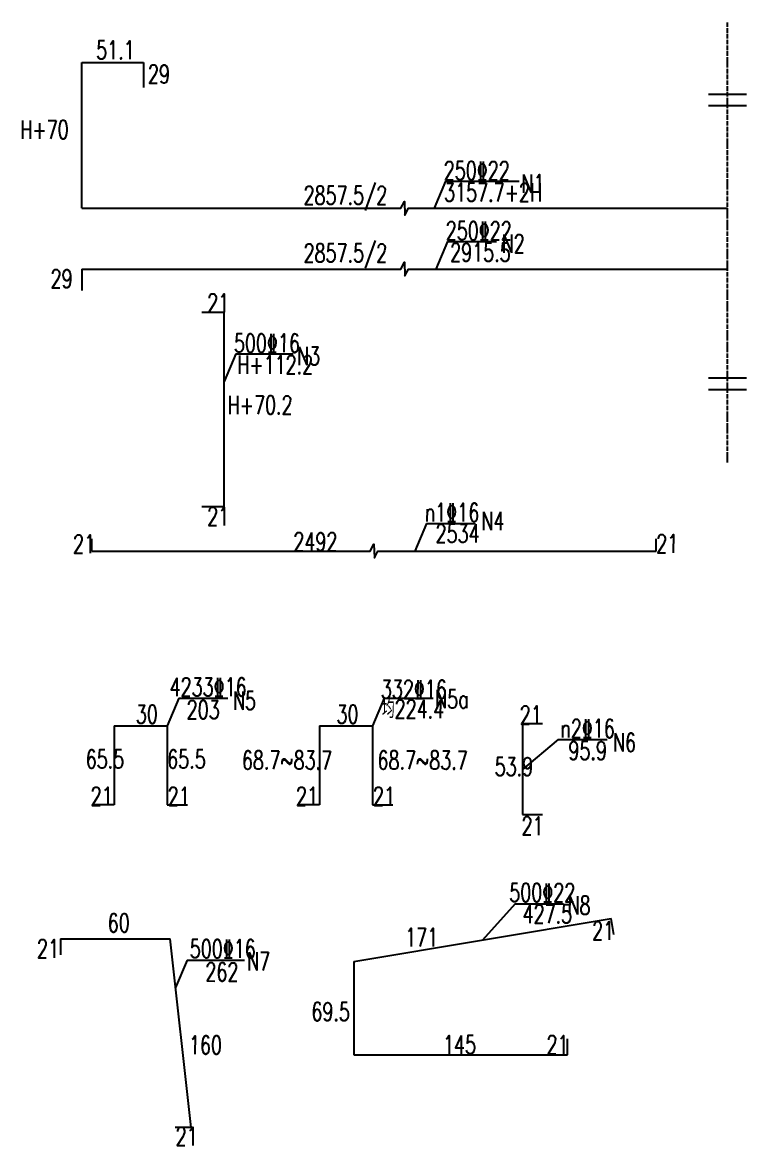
# Model space of a CAD drawing. Header units: millimetres. Extents: x -24222 to 32035, y -74604 to 14337.
# Drawn here: x 1632 to 2580, y -4027 to -2558 of the extents above; entities that cross this region are included whole.
import ezdxf

# ---------------------------------------------------------------- set-up
doc = ezdxf.new("R2010")
doc.units = ezdxf.units.MM
doc.header["$LTSCALE"] = 0.25
doc.header["$MEASUREMENT"] = 0
doc.linetypes.add('ACAD_ISO04W100', pattern=[30, 24, -3, 0, -3])
for name, color, linetype in [('中心线', 5, 'ACAD_ISO04W100'), ('文字', 7, 'Continuous'), ('标注', 7, 'Continuous'), ('钢筋', 1, 'Continuous')]:
    doc.layers.add(name, color=color, linetype=linetype)
doc.styles.get("Standard").update_dxf_attribs({"font": 'simplex1.shx', "width": 0.7, "bigfont": 'hztxt.shx'})

msp = doc.modelspace()

# ---------------------------------------------------------------- linework, layer by layer
at = {"layer": '中心线'}
msp.add_line((2555.177, -3133.745), (2555.177, -2557.972), dxfattribs=at)
at = {"layer": '文字'}
for p, q in [((2186.117, -2765.829), (2171.22, -2801.133)), ((2186.117, -2765.829), (2282.487, -2765.829)), ((2188.688, -2844.538), (2173.46, -2880.626)), ((2188.688, -2844.538), (2252.806, -2844.538)), ((1911.466, -2991.578), (1896.237, -3027.666)), ((1911.466, -2991.578), (1986.83, -2991.578)), ((2161.034, -3213.481), (2145.805, -3249.569)), ((2161.034, -3213.481), (2225.152, -3213.481)), ((1837.094, -3442.082), (1821.865, -3478.17)), ((1837.094, -3442.082), (1901.212, -3442.082)), ((2105.858, -3442.082), (2090.63, -3478.17)), ((2105.858, -3442.082), (2169.976, -3442.082)), ((2333.735, -3496.246), (2286.857, -3535.484)), ((2333.735, -3496.246), (2397.853, -3496.246)), ((2277.363, -3711.202), (2234.504, -3758.422)), ((2277.363, -3711.202), (2340.388, -3711.202)), ((1847.883, -3784.594), (1832.655, -3820.682)), ((1847.883, -3784.594), (1923.17, -3784.594))]:
    msp.add_line(p, q, dxfattribs=at)
at = {"layer": '标注'}
for p, q in [((2530.177, -2651.774), (2580.177, -2651.774)), ((2530.177, -2666.774), (2580.177, -2666.774)), ((2530.177, -3022.975), (2580.177, -3022.975)), ((2530.177, -3037.975), (2580.177, -3037.975))]:
    msp.add_line(p, q, dxfattribs=at)
at = {"layer": '钢筋'}
for p, q in [((1710.232, -2801.133), (1710.232, -2610.262)), ((1710.232, -2610.262), (1790.932, -2610.262)), ((1790.932, -2610.262), (1790.932, -2643.262)), ((1710.232, -2880.626), (1710.232, -2908.626)), ((1896.237, -2937.453), (1867.237, -2937.453)), ((1896.237, -3191.653), (1896.237, -2937.453)), ((1896.237, -3191.653), (1867.237, -3191.653)), ((1723.333, -3249.569), (1723.333, -3233.569)), ((2462.026, -3249.569), (2462.026, -3233.569)), ((1752.177, -3478.17), (1821.865, -3478.17)), ((1752.177, -3478.17), (1752.177, -3581.77)), ((1821.865, -3478.17), (1821.865, -3581.77)), ((2020.942, -3478.17), (2090.63, -3478.17)), ((2020.942, -3478.17), (2020.942, -3581.77)), ((2090.63, -3478.17), (2090.63, -3581.77)), ((2286.857, -3475.089), (2286.857, -3594.277)), ((2286.857, -3475.089), (2313.096, -3475.089)), ((1752.177, -3581.77), (1725.533, -3581.77)), ((1821.865, -3581.77), (1848.51, -3581.77)), ((2020.942, -3581.77), (1994.297, -3581.77)), ((2090.63, -3581.77), (2117.274, -3581.77)), ((2286.857, -3594.277), (2313.096, -3594.277)), ((2066.004, -3786.505), (2403.004, -3730.338)), ((2406.457, -3751.053), (2403.004, -3730.338)), ((1682.215, -3756.682), (1825.464, -3756.682)), ((1682.215, -3756.682), (1682.215, -3777.682)), ((1853.243, -4003.921), (1825.464, -3756.682)), ((2066.004, -3786.505), (2066.004, -3908.794)), ((2346.004, -3908.794), (2346.004, -3887.794)), ((2066.004, -3908.794), (2346.004, -3908.794)), ((1853.243, -4003.921), (1832.243, -4003.921))]:
    msp.add_line(p, q, dxfattribs=at)
for points in [[(1710.232, -2801.133), (2127.705, -2801.133), (2132.399, -2792.303), (2133.01, -2809.962), (2137.705, -2801.133), (2555.177, -2801.133)], [(1710.232, -2880.626), (2127.705, -2880.626), (2132.399, -2871.796), (2133.01, -2889.455), (2137.705, -2880.626), (2555.177, -2880.626)], [(1723.333, -3249.569), (2087.679, -3249.569), (2092.374, -3240.739), (2092.985, -3258.398), (2097.679, -3249.569), (2462.026, -3249.569)]]:
    msp.add_lwpolyline(points, dxfattribs=at)

# ---------------------------------------------------------------- texts
at = {"layer": '文字', "width": 0.7}
for s, p in [('51.1', (1728.758, -2606.001)), ('29', (1796.603, -2637.572)), ('H+70', (1629.409, -2710.051)), ('250%%13222', (2183.777, -2763.676)), ('N1', (2285.357, -2780.748)), ('2857.5/2', (2000.293, -2795.959)), ('3157.7+2H', (2184.207, -2792.035)), ('250%%13222', (2186.348, -2842.385)), ('N2', (2259.522, -2859.263)), ('2857.5/2', (2000.293, -2871.486)), ('2915.5', (2192.153, -2870.531)), ('29', (1669.101, -2905.158)), ('21', (1874.134, -2936.837)), ('500%%13216', (1909.126, -2989.425)), ('N3', (1991.537, -3006.303)), ('H+112.2', (1913.461, -3017.571)), ('H+70.2', (1900.85, -3070.294)), ('n1%%13216', (2158.98, -3210.912)), ('21', (1874.134, -3216.155)), ('N4', (2232.88, -3222.01)), ('2534', (2173.121, -3238.473)), ('21', (1698.479, -3252.295)), ('2492', (1986.929, -3249.203)), ('21', (2461.973, -3251.929)), ('4233%%13216', (1824.958, -3439.255)), ('332%%13216', (2101.453, -3442.381)), ('N5', (1907.678, -3457.095)), ('N5a', (2172.379, -3455.158)), ('30', (1780.7, -3475.021)), ('203', (1847.258, -3469.029)), ('30', (2043.393, -3475.021)), ('均224.4', (2102.759, -3467.996)), ('21', (2283.249, -3475.997)), ('n2%%13216', (2336.425, -3493.602)), ('N6', (2405.119, -3511.873)), ('65.5', (1715.014, -3533.66)), ('65.5', (1821.762, -3533.66)), ('68.7~83.7', (1919.569, -3534.971)), ('68.7~83.7', (2097.077, -3534.971)), ('95.9', (2346.959, -3522.473)), ('53.9', (2250.454, -3543.506)), ('21', (1721.573, -3582.241)), ('21', (1822.413, -3582.241)), ('21', (1990.337, -3582.241)), ('21', (2091.177, -3582.241)), ('21', (2285.648, -3621.017)), ('500%%13222', (2269.575, -3708.375)), ('N8', (2345.727, -3724.865)), ('427.5', (2287.024, -3736.268)), ('60', (1743.905, -3748.072)), ('171', (2133.089, -3766.847)), ('21', (2378.014, -3758.325)), ('21', (1651.308, -3781.708)), ('500%%13216', (1851.246, -3781.767)), ('N7', (1926.112, -3798.313)), ('262', (1871.755, -3812.051)), ('69.5', (2010.527, -3864.064)), ('160', (1850.228, -3907.755)), ('145', (2182.808, -3907.257)), ('21', (2318.311, -3907.145)), ('21', (1832.8, -4027.29))]:
    msp.add_text(s, height=24, rotation=359.897934, dxfattribs=at).set_placement(p)

doc.saveas('drawing.dxf')
